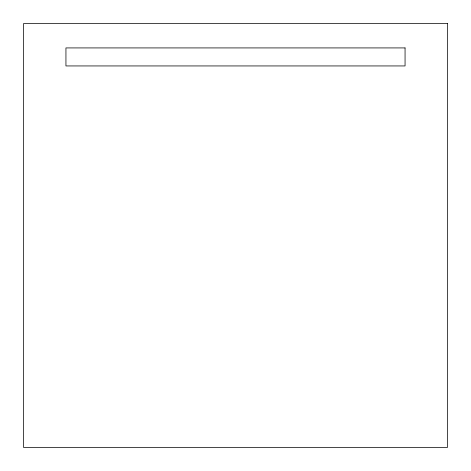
<?xml version="1.0" encoding="UTF-8"?>
<svg xmlns="http://www.w3.org/2000/svg" width="471" height="471" viewBox="0 0 471 471"><rect width="100%" height="100%" fill="white"/><g stroke="black" fill="none" stroke-linecap="round" stroke-linejoin="round"><path stroke-width="0.71" d="M447.45 23.55L23.55 23.55L23.55 447.45L447.45 447.45L447.45 23.55M405.06 47.924L65.94 47.924L65.94 65.94L405.06 65.94L405.06 47.924"/></g></svg>
